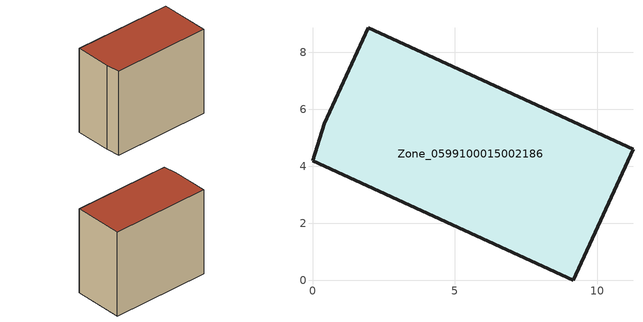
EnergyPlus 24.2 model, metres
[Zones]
Zone_0599100015002186
 floor ground (C_G): 0,4.19 0.41,5.49 1.96,8.86 11.25,4.59 9.15,0 z0.7
 wall outside (C_F): 0.41,5.49 0,4.19 9.15,0 11.25,4.59 1.96,8.86 0.41,5.49 z0.7:9.54
 roof outside (C_R): 9.15,0 11.25,4.59 1.96,8.86 0.41,5.49 0,4.19 z9.54
[BUILDING]
Pand.0599100015002186: North Axis=0; Terrain=City; Loads Convergence Tolerance Value=0.04; Temperature Convergence Tolerance Value=0.4; Solar Distribution=FullExterior; Maximum Number of Warmup Days=25; Minimum Number of Warmup Days=1
[Site:Location]
Rotterdam.The.Hague.AP_ZH_NLD Design_Conditions: Latitude=51.96; Longitude=4.45; Time Zone=1; Elevation=-4.5
[SITE:GROUNDTEMPERATURE:BUILDINGSURFACE]
18, 18, 18, 18, 18, 18, 18, 18, 18, 18, 18, 18
[MATERIAL] Thermal Absorptance=0.9; Solar Absorptance=0.7; Visible Absorptance=0.7
Name | Roughness | Thickness | Conductivity | Density | Specific Heat
G.TC.1965-1974 | MediumSmooth | 0.15 | 0.882353 | 540 | 1210
F.TC.1965-1974 | Rough | 0.3 | 0.697674 | 1920 | 840
R.TC.1965-1974 | MediumRough | 0.2 | 0.232558 | 1500 | 1000
[CONSTRUCTION]
C_G: G.TC.1965-1974
C_F: F.TC.1965-1974
C_R: R.TC.1965-1974
[ZONE]
Zone_0599100015002186: Type=1; Multiplier=1; Ceiling Height=Autocalculate; Volume=Autocalculate; Floor Area=autocalculate; Part of Total Floor Area=Yes
[ZONEINFILTRATION:DESIGNFLOWRATE]
Infil_Zone_0599100015002186: Zone or ZoneList or Space or SpaceList=Zone_0599100015002186; Schedule=AlwaysOn; Design Flow Rate Calculation Method=Flow/Area; Flow Rate per Floor Area=0.003; Constant Term Coefficient=1; Temperature Term Coefficient=0; Velocity Term Coefficient=0; Velocity Squared Term Coefficient=0
[HVACTEMPLATE:ZONE:IDEALLOADSAIRSYSTEM]
Zone_0599100015002186: Maximum Heating Supply Air Temperature=50; Minimum Cooling Supply Air Temperature=13; Maximum Heating Supply Air Humidity Ratio=0.0156; Minimum Cooling Supply Air Humidity Ratio=0.0077; Heating Limit=NoLimit; Cooling Limit=NoLimit; Dehumidification Control Type=ConstantSensibleHeatRatio; Cooling Sensible Heat Ratio=0.7; Dehumidification Setpoint=60; Humidification Control Type=None; Humidification Setpoint=30; Outdoor Air Method=None; Outdoor Air Flow Rate per Person=0.00944; Outdoor Air Flow Rate per Zone Floor Area=0; Outdoor Air Flow Rate per Zone=0; Demand Controlled Ventilation Type=None; Outdoor Air Economizer Type=NoEconomizer; Heat Recovery Type=None; Sensible Heat Recovery Effectiveness=0.7; Latent Heat Recovery Effectiveness=0.65
[ZONECONTROL:THERMOSTAT]
ThermostatControl_Zone_0599100015002186: Zone or ZoneList=Zone_0599100015002186; Control Type Schedule=DualSetpointControlType; Control 1=Thermostat_Zone_0599100015002186; Temperature Difference Between Cutout And Setpoint=0
[THERMOSTATSETPOINT:DUALSETPOINT]
Thermostat_Zone_0599100015002186: Heating Setpoint Temperature Schedule=HeatingSetpoint_Zone_0599100015002186; Cooling Setpoint Temperature Schedule=CoolingSetpoint_Zone_0599100015002186
[SCHEDULE:COMPACT]
HeatingSetpoint_Zone_0599100015002186: Through: 12/31, For: AllDays, Until: 24:00, 21
CoolingSetpoint_Zone_0599100015002186: Through: 12/31, For: AllDays, Until: 24:00, 24
DualSetpointControlType: Through: 12/31, For: AllDays, Until: 24:00, 4
AlwaysOn: Through: 12/31, For: AllDays, Until: 24:00, 1
